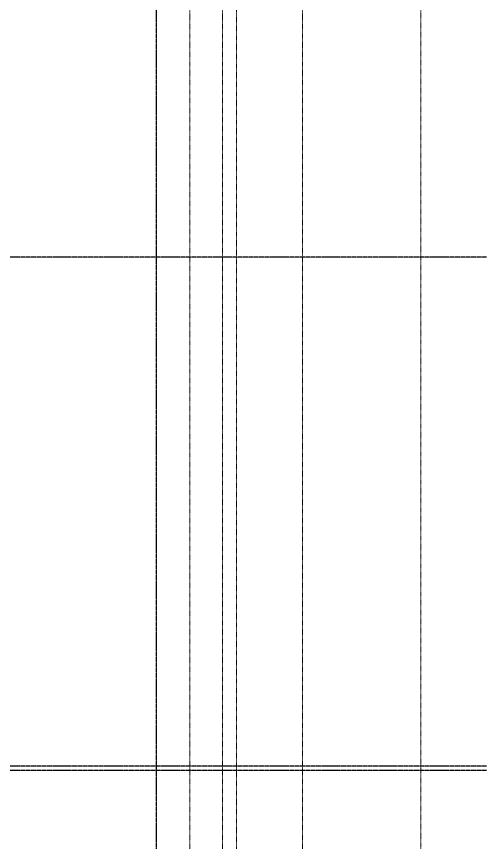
# Model space of a CAD drawing. Header units: inches. Extents: x -4058 to -1781, y 9814 to 12289.
# Drawn here: x -2012.1 to -1781.3, y 11247.8 to 11653.4 of the extents above; entities that cross this region are included whole.
import ezdxf

# ---------------------------------------------------------------- set-up
doc = ezdxf.new("R2010")
doc.units = ezdxf.units.IN
doc.header["$MEASUREMENT"] = 0
for name, pattern in [('Aligning Line 1_8_', [0.25, 0.125, -0.125]), ('Aligning Line 1_8__2_', [0.25, 0.125, -0.125]), ('Grid Line 1_2_', [0.875, 0.5, -0.125, 0.125, -0.125]), ('Grid Line 1_2__2_', [0.875, 0.5, -0.125, 0.125, -0.125])]:
    doc.linetypes.add(name, pattern=pattern)
for name, color, linetype, lineweight in [('0-1', 7, 'Continuous', 5), ('G-ANNO-SYMB', 111, 'Aligning Line 1_8_', 9), ('G-ANNO-SYMB-1', 147, 'Aligning Line 1_8_', 9), ('G-ANNO-SYMB-2', 147, 'Aligning Line 1_8__2_', 9), ('S-GRID-1', 1, 'Grid Line 1_2_', 9), ('S-GRID-2', 1, 'Grid Line 1_2__2_', 30)]:
    doc.layers.add(name, color=color, linetype=linetype, lineweight=lineweight)

# ---------------------------------------------------------------- blocks, each defined once
blk = doc.blocks.new('CTR - 1st Phase - Shell_rvt-1-UNIT PLANS - 2ND FLOOR')
at = {"layer": 'G-ANNO-SYMB-1'}
blk.add_line((-1926.95, 12240.76), (-1926.95, 9846.27), dxfattribs=at)
at = {"layer": 'S-GRID-1'}
for p, q in [((-1781.27, 11535.19), (-4041.78, 11535.19)), ((-1781.27, 11283.19), (-4041.78, 11283.19))]:
    blk.add_line(p, q, dxfattribs=at)
blk = doc.blocks.new('CTR  - Topography_rvt-1-UNIT PLANS - 2ND FLOOR')
at = {"layer": 'G-ANNO-SYMB-1'}
blk.add_line((-1926.95, 12240.76), (-1926.95, 9846.27), dxfattribs=at)
blk = doc.blocks.new('CTR - 1st Phase - Common Walls_rvt-1-UNIT PLANS - 2ND FLOOR')
at = {"layer": 'G-ANNO-SYMB-1'}
for p, q in [((-1910.96, 12240.76), (-1910.96, 9846.27)), ((-1871.64, 12240.76), (-1871.64, 11070.38))]:
    blk.add_line(p, q, dxfattribs=at)
blk = doc.blocks.new('CTR - 1st Phase -Stairs _ Elevators_rvt-1-UNIT PLANS - 2ND FLOOR')
at = {"layer": 'G-ANNO-SYMB-1'}
blk.add_line((-1910.96, 12240.76), (-1910.96, 9846.27), dxfattribs=at)
blk = doc.blocks.new('CTR - 1st Phase - Structure_rvt-1-UNIT PLANS - 2ND FLOOR')
at = {"layer": 'G-ANNO-SYMB-2'}
for p, q in [((-1910.96, 12240.76), (-1910.96, 9846.27)), ((-1904.06, 12122.03), (-1904.06, 9867.01))]:
    blk.add_line(p, q, dxfattribs=at)
at = {"layer": 'S-GRID-2'}
for p, q in [((-1943.32, 9814.03), (-1943.32, 12247.5)), ((-1781.27, 11535.19), (-4041.78, 11535.19)), ((-1781.27, 11285.19), (-4041.78, 11285.19)), ((-1781.27, 11283.19), (-4041.78, 11283.19))]:
    blk.add_line(p, q, dxfattribs=at)

msp = doc.modelspace()

# ---------------------------------------------------------------- linework, layer by layer
at = {"layer": 'G-ANNO-SYMB'}
msp.add_line((-1813.52288, 12240.74859), (-1813.52288, 9846.2766), dxfattribs=at)

# ---------------------------------------------------------------- block references
at = {"layer": '0-1'}
for name in ['CTR - 1st Phase - Shell_rvt-1-UNIT PLANS - 2ND FLOOR', 'CTR - 1st Phase - Structure_rvt-1-UNIT PLANS - 2ND FLOOR', 'CTR - 1st Phase - Common Walls_rvt-1-UNIT PLANS - 2ND FLOOR', 'CTR  - Topography_rvt-1-UNIT PLANS - 2ND FLOOR', 'CTR - 1st Phase -Stairs _ Elevators_rvt-1-UNIT PLANS - 2ND FLOOR']:
    msp.add_blockref(name, (0, 0), dxfattribs=at)

doc.saveas('drawing.dxf')
